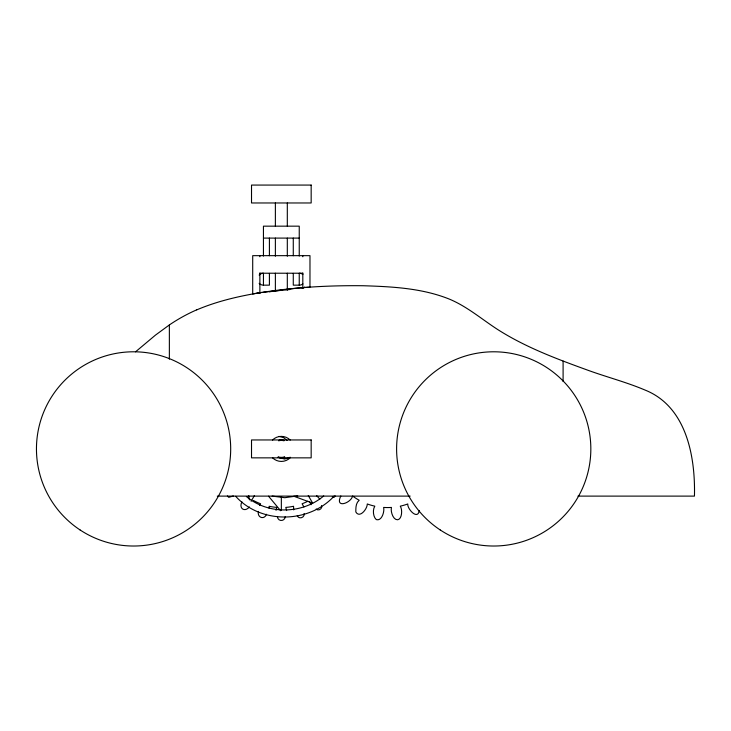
<?xml version="1.0" encoding="UTF-8"?>
<svg xmlns="http://www.w3.org/2000/svg" width="731" height="731" viewBox="0 0 731 731"><rect width="100%" height="100%" fill="white"/><g stroke="black" fill="none" stroke-linecap="round" stroke-linejoin="round"><path stroke-width="1.1" d="M269.136 508.328L269.136 506.281A58.663 58.663 0 0 0 276.894 507.396L276.026 510.339M419.274 510.576C417.794 520.545 407.085 508.867 407.779 503.961A58.663 58.663 0 0 1 400.268 506.163C402.607 509.562 402.077 519.037 397.719 519.768C393.095 520.161 390.381 511.389 391.45 507.433A58.663 58.663 0 0 1 383.62 507.433C384.698 511.627 381.728 521.386 376.301 519.604C373.203 517.027 372.399 510.01 374.802 506.163A58.663 58.663 0 0 1 367.282 503.961C367.355 508.95 359.625 518.672 355.823 511.974C355.823 507.908 355.705 503.102 359.186 500.26A58.663 58.663 0 0 1 352.598 496.029C351.026 503.138 334.506 509.004 340.829 495.983M286.662 510.594L285.794 507.396A58.663 58.663 0 0 0 293.551 506.281L293.716 509.891M304.096 513.564C305.028 517.63 298.741 519.714 297.252 515.711M241.906 501.832C238.516 508.538 244.821 512.577 249.381 506.939M285.291 516.534C284.962 521.587 277.817 521.998 277.369 516.47M251.117 501.265L254.434 495.508M259.487 505.496L260.592 503.769A58.663 58.663 0 0 1 253.465 500.516M266.568 514.258C264.183 520.244 256.937 517.557 258.427 511.398M335.273 495.983L334.049 497.354L332.313 496.943M334.231 496.002C308.985 523.579 260.921 524.328 235.702 496.331M135.546 351.821L155.456 335.118L169.364 324.939A170.104 170.104 0 0 1 196.73 309.825M323.723 495.947C302.25 514.195 268.012 514.834 246.384 496.523M290.28 457.25L284.615 459.041L279.251 457.606M196.749 309.871C216.65 301.4 237.831 296.411 259.112 292.848M233.326 495.993L228.712 497.345L227.414 495.983M297.727 495.865L284.816 497.701L272.096 496.102M259.487 292.793L261.99 292.382M301.135 287.795L308.537 287.237M309.432 287.173L309.971 287.137L309.981 255.658L252.707 255.658L252.707 293.963C289.184 287.53 326.318 285.3 363.316 285.739C392.218 286.643 421.961 288.16 449.126 299.016C467.045 306.408 481.793 319.292 497.939 329.681C525.187 347.015 555.597 358.51 585.823 369.475C605.387 376.748 625.718 381.865 644.952 390.016C686.464 406.527 695.419 456.455 694.45 496.111L577.947 496.111M263.443 238.096L299.244 238.096M259.87 273.22L302.817 273.22M259.149 283.326A5.967 5.967 0 0 0 263.443 285.154L269.41 285.154L269.41 273.385M302.89 283.911A5.967 5.967 0 0 1 299.244 285.154L293.277 285.154L293.277 273.385M217.299 496.111L410.173 496.111M278.95 436.398L283.573 437.604L287.091 440.427M293.88 496.258L312.685 503.184L308.254 495.508M316.185 509.023C318.378 511.49 322.855 508.529 321.558 505.569M316.715 495.7L319.822 499.145M311.022 504.728L309.505 501.503M268.524 496.185L280.631 510.731M303.922 506.958L302.095 503.769A58.663 58.663 0 0 0 307.915 501.201M248.686 495.508L249.435 499.894M563.098 361.068L563.098 381.491M302.817 255.658L302.817 256.755M302.817 273.01L302.817 288.407M299.244 256.069L299.244 226.162L263.443 226.162L263.443 256.069M299.244 285.154L299.244 273.239A5.967 5.967 0 0 1 302.89 274.463M293.277 238.096L293.277 255.74M287.31 202.971L287.31 226.162M287.31 238.096L287.31 256.225M287.31 273.22L287.31 290.216M281.344 497.181L281.344 510.476M275.377 202.971L275.377 226.162M275.377 238.096L275.377 256.225M275.377 273.22L275.377 291.349M269.41 238.096L269.41 255.74M263.443 285.154L263.443 273.239A5.967 5.967 0 0 0 259.149 275.048M259.87 255.658L259.87 256.755M259.87 273.01L259.87 293.478M169.364 324.939L169.364 359.168M304.681 287.027A9.549 9.549 0 0 1 302.817 288.032M290.207 457.761A12.528 12.528 0 0 1 272.489 457.761M272.489 440.044A12.528 12.528 0 0 1 290.207 440.044M257.221 293.049A27.641 0.621 -7.7 0 1 259.112 292.729M262.904 292.309A27.714 0.484 -5.7 0 1 289.686 289.549M269.437 291.788A27.714 0.704 -7.6 0 1 282.276 290.015M285.684 289.567A27.714 0.704 -7.6 0 1 301.894 287.649M284.816 457.149A8.946 8.946 0 0 1 278.054 457.222M278.886 440.3A8.946 8.946 0 0 1 283.811 440.3M278.246 456.884A8.854 8.47 0 0 0 281.334 457.368A8.854 8.47 0 0 0 284.441 456.884M278.648 440.802A8.854 8.47 0 0 1 281.334 440.437A8.854 8.47 0 0 1 284.039 440.802M311.168 185.071L251.519 185.071L251.519 202.971L311.168 202.971L311.168 185.071M311.168 439.952L251.519 439.952L251.519 457.853L311.168 457.853L311.168 439.952M80.063 529.948A97.113 97.113 0 0 0 230.512 454.728A97.113 97.113 0 0 0 90.151 362.037A97.113 97.113 0 0 0 80.063 529.948M440.208 529.948A97.113 97.113 0 0 0 590.657 454.728A97.113 97.113 0 0 0 450.296 362.037A97.113 97.113 0 0 0 440.208 529.948"/></g></svg>
